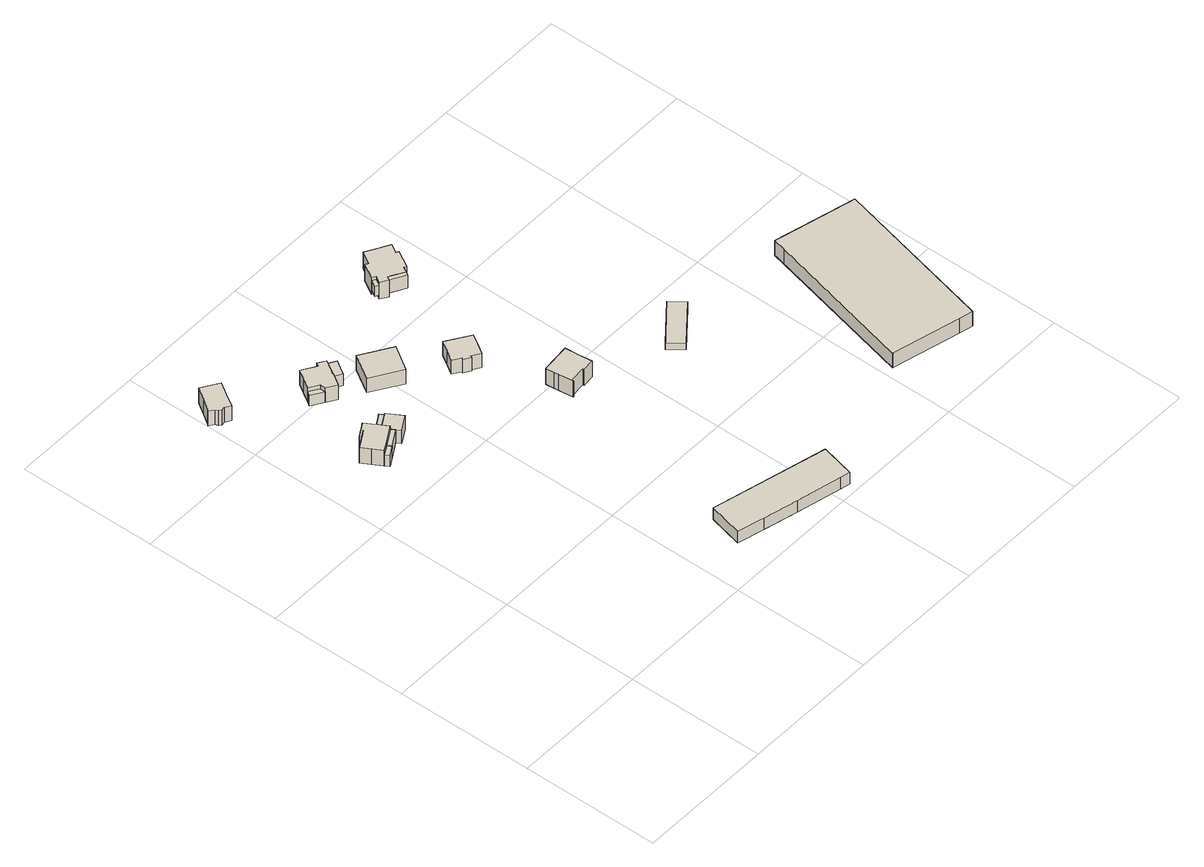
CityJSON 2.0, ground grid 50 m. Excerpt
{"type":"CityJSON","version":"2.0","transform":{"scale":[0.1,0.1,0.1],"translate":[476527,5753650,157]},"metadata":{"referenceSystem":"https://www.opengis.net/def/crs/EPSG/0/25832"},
"CityObjects":{
"building1":{"type":"Building","attributes":{"Gemeindeschluessel":"05766056","BezugspunktDach":"2000","function":"31001_1010","measuredHeight":9.33},"address":[{"country":"Germany","locality":"Oerlinghausen","thoroughfareNumber":"35","thoroughfareName":"Stukenbrocker Weg"}],"geometry":[{"type":"Solid","lod":"1","boundaries":[[[[0,1,2,3,4,5,6,7,8,9,10]],[[11,12,13,14,15,16,17,18,19,20,21]],[[11,21,10,9]],[[12,11,9,8]],[[13,12,8,7]],[[14,13,7,6]],[[15,14,6,5]],[[16,15,5,4]],[[17,16,4,3]],[[18,17,3,2]],[[19,18,2,1]],[[20,19,1,0]],[[21,20,0,10]]]]}]},
"building2":{"type":"Building","attributes":{"Gemeindeschluessel":"05766056","BezugspunktDach":"2000","function":"51009_1610","measuredHeight":4.79},"address":[{"country":"Germany"}],"geometry":[{"type":"Solid","lod":"1","boundaries":[[[[22,23,24,25]],[[26,27,28,29]],[[26,29,25,24]],[[27,26,24,23]],[[28,27,23,22]],[[29,28,22,25]]]]}]},
"building3":{"type":"Building","attributes":{"Gemeindeschluessel":"05766056","function":"31001_1010"},"address":[{"country":"Germany","locality":"Oerlinghausen","thoroughfareNumber":"39a","thoroughfareName":"Stukenbrocker Weg"}],"children":["building3-1","building3-2","building3-3"]},
"building3-1":{"type":"BuildingPart","attributes":{"BezugspunktDach":"2000","measuredHeight":9.05},"parents":["building3"],"geometry":[{"type":"Solid","lod":"1","boundaries":[[[[30,31,32,33,34,35,36,37,38,39,40,41]],[[42,43,44,45,46,47,48,49,50,51,52,53]],[[42,53,41,40]],[[43,42,40,39]],[[44,43,39,38]],[[45,44,38,37]],[[46,45,37,36]],[[47,46,36,35]],[[48,47,35,34]],[[49,48,34,33]],[[50,49,33,32]],[[51,50,32,31]],[[52,51,31,30]],[[53,52,30,41]]]]}]},
"building3-2":{"type":"BuildingPart","attributes":{"BezugspunktDach":"2000","measuredHeight":5.25},"parents":["building3"],"geometry":[{"type":"Solid","lod":"1","boundaries":[[[[54,55,56,57,58]],[[59,46,45,60,61]],[[59,61,58,57]],[[46,59,57,56]],[[45,46,56,55]],[[60,45,55,54]],[[61,60,54,58]]]]}]},
"building3-3":{"type":"BuildingPart","attributes":{"BezugspunktDach":"2000","measuredHeight":6.96},"address":[{"country":"Germany","locality":"Oerlinghausen","thoroughfareNumber":"39a","thoroughfareName":"Stukenbrocker Weg"}],"parents":["building3"],"geometry":[{"type":"Solid","lod":"1","boundaries":[[[[62,63,64,65]],[[50,66,52,51]],[[50,51,65,64]],[[66,50,64,63]],[[52,66,63,62]],[[51,52,62,65]]]]}]},
"building4":{"type":"Building","attributes":{"Gemeindeschluessel":"05766056","function":"31001_2000"},"address":[{"country":"Germany","locality":"Oerlinghausen","thoroughfareNumber":"39a","thoroughfareName":"Stukenbrocker Weg"}],"children":["building4-1","building4-2"]},
"building4-1":{"type":"BuildingPart","attributes":{"BezugspunktDach":"2000","measuredHeight":7.26},"parents":["building4"],"geometry":[{"type":"Solid","lod":"1","boundaries":[[[[67,68,69,70,71,72,73,74]],[[75,76,77,78,79,80,81,82]],[[75,82,74,73]],[[76,75,73,72]],[[77,76,72,71]],[[78,77,71,70]],[[79,78,70,69]],[[80,79,69,68]],[[81,80,68,67]],[[82,81,67,74]]]]}]},
"building4-2":{"type":"BuildingPart","attributes":{"BezugspunktDach":"2000","measuredHeight":5.82},"address":[{"country":"Germany","locality":"Oerlinghausen","thoroughfareNumber":"39a","thoroughfareName":"Stukenbrocker Weg"}],"parents":["building4"],"geometry":[{"type":"Solid","lod":"1","boundaries":[[[[83,84,85,86]],[[44,42,87,88]],[[44,88,86,85]],[[42,44,85,84]],[[87,42,84,83]],[[88,87,83,86]]]]}]},
"building5":{"type":"Building","attributes":{"Gemeindeschluessel":"05766056","BezugspunktDach":"2000","function":"51009_1610","measuredHeight":4.59},"address":[{"country":"Germany"}],"geometry":[{"type":"Solid","lod":"1","boundaries":[[[[89,90,91,92]],[[93,94,95,96]],[[93,96,92,91]],[[94,93,91,90]],[[95,94,90,89]],[[96,95,89,92]]]]}]},
"building6":{"type":"Building","attributes":{"Gemeindeschluessel":"05766056","BezugspunktDach":"2000","function":"31001_1010","measuredHeight":9.07},"address":[{"country":"Germany","locality":"Oerlinghausen","thoroughfareNumber":"37","thoroughfareName":"Stukenbrocker Weg"}],"geometry":[{"type":"Solid","lod":"1","boundaries":[[[[97,98,99,100,101,102,103,104,105,106,107,108]],[[109,110,111,112,113,114,115,93,96,95,116,117]],[[109,117,108,107]],[[110,109,107,106]],[[111,110,106,105]],[[112,111,105,104]],[[113,112,104,103]],[[114,113,103,102]],[[115,114,102,101]],[[93,115,101,100]],[[96,93,100,99]],[[95,96,99,98]],[[116,95,98,97]],[[117,116,97,108]]]]}]},
"building7":{"type":"Building","attributes":{"Gemeindeschluessel":"05766056","BezugspunktDach":"2000","function":"31001_2000","measuredHeight":6.5},"address":[{"country":"Germany","locality":"Oerlinghausen","thoroughfareNumber":"37","thoroughfareName":"Stukenbrocker Weg"}],"geometry":[{"type":"Solid","lod":"1","boundaries":[[[[118,119,120,121,122,123,124,125]],[[126,114,113,127,111,128,129,130]],[[126,130,125,124]],[[114,126,124,123]],[[113,114,123,122]],[[127,113,122,121]],[[111,127,121,120]],[[128,111,120,119]],[[129,128,119,118]],[[130,129,118,125]]]]}]},
"building8":{"type":"Building","attributes":{"Gemeindeschluessel":"05766056","BezugspunktDach":"2000","function":"31001_2000","measuredHeight":4.97},"address":[{"country":"Germany","locality":"Oerlinghausen","thoroughfareNumber":"43","thoroughfareName":"Stukenbrocker Weg"}],"geometry":[{"type":"Solid","lod":"1","boundaries":[[[[131,132,133,134,135,136,137]],[[138,139,140,141,142,143,144]],[[138,144,137,136]],[[139,138,136,135]],[[140,139,135,134]],[[141,140,134,133]],[[142,141,133,132]],[[143,142,132,131]],[[144,143,131,137]]]]}]},
"building9":{"type":"Building","attributes":{"Gemeindeschluessel":"05766056","BezugspunktDach":"2000","function":"31001_1010","measuredHeight":8.02},"address":[{"country":"Germany","locality":"Oerlinghausen","thoroughfareNumber":"39","thoroughfareName":"Stukenbrocker Weg"}],"geometry":[{"type":"Solid","lod":"1","boundaries":[[[[145,146,147,148]],[[149,150,151,152]],[[149,152,148,147]],[[150,149,147,146]],[[151,150,146,145]],[[152,151,145,148]]]]}]},
"building10":{"type":"Building","attributes":{"Gemeindeschluessel":"05766056","BezugspunktDach":"2000","function":"31001_1010","measuredHeight":8.34,"storeysAboveGround":1},"address":[{"country":"Germany","locality":"Oerlinghausen","thoroughfareNumber":"41a","thoroughfareName":"Stukenbrocker Weg"}],"geometry":[{"type":"Solid","lod":"1","boundaries":[[[[153,154,155,156,157,158,159,160,161,162]],[[163,164,165,166,167,168,169,170,171,172]],[[163,172,162,161]],[[164,163,161,160]],[[165,164,160,159]],[[166,165,159,158]],[[167,166,158,157]],[[168,167,157,156]],[[169,168,156,155]],[[170,169,155,154]],[[171,170,154,153]],[[172,171,153,162]]]]}]},
"building11":{"type":"Building","attributes":{"Gemeindeschluessel":"05766056","BezugspunktDach":"2000","function":"31001_1010","measuredHeight":8},"address":[{"country":"Germany","locality":"Oerlinghausen","thoroughfareNumber":"41","thoroughfareName":"Stukenbrocker Weg"}],"geometry":[{"type":"Solid","lod":"1","boundaries":[[[[173,174,175,176,177,178,179,180,181,182,183]],[[184,185,186,187,188,189,190,191,192,193,194]],[[184,194,183,182]],[[185,184,182,181]],[[186,185,181,180]],[[187,186,180,179]],[[188,187,179,178]],[[189,188,178,177]],[[190,189,177,176]],[[191,190,176,175]],[[192,191,175,174]],[[193,192,174,173]],[[194,193,173,183]]]]}]},
"building12":{"type":"Building","attributes":{"Gemeindeschluessel":"05766056","BezugspunktDach":"2000","function":"51009_1610","measuredHeight":4.67},"address":[{"country":"Germany"}],"geometry":[{"type":"Solid","lod":"1","boundaries":[[[[195,196,197,198]],[[199,200,201,202]],[[199,202,198,197]],[[200,199,197,196]],[[201,200,196,195]],[[202,201,195,198]]]]}]},
"building13":{"type":"Building","attributes":{"Gemeindeschluessel":"05766056","BezugspunktDach":"2000","function":"51009_1610","measuredHeight":7.45},"address":[{"country":"Germany"}],"geometry":[{"type":"Solid","lod":"1","boundaries":[[[[203,204,205,206]],[[207,208,209,210]],[[207,210,206,205]],[[208,207,205,204]],[[209,208,204,203]],[[210,209,203,206]]]]}]},
"building14":{"type":"Building","attributes":{"Gemeindeschluessel":"05766056","BezugspunktDach":"2000","function":"31001_1010","measuredHeight":9.7},"address":[{"country":"Germany","locality":"Oerlinghausen","thoroughfareNumber":"49a","thoroughfareName":"Agnes-Miegel-Weg"}],"geometry":[{"type":"Solid","lod":"1","boundaries":[[[[211,212,213,214,215,216,217,218,219,204,203,220,206,221,222,223,224,225,226,227]],[[228,229,230,231,232,233,234,235,236,237,238,239,240,241,242,243,244,245,246,247]],[[228,247,227,226]],[[229,228,226,225]],[[230,229,225,224]],[[231,230,224,223]],[[232,231,223,222]],[[233,232,222,221]],[[234,233,221,206]],[[235,234,206,220]],[[236,235,220,203]],[[237,236,203,204]],[[238,237,204,219]],[[239,238,219,218]],[[240,239,218,217]],[[241,240,217,216]],[[242,241,216,215]],[[243,242,215,214]],[[244,243,214,213]],[[245,244,213,212]],[[246,245,212,211]],[[247,246,211,227]]]]}]},
"building15":{"type":"Building","attributes":{"Gemeindeschluessel":"05766056","BezugspunktDach":"2000","function":"31001_2000","measuredHeight":2.86},"address":[{"country":"Germany","locality":"Oerlinghausen","thoroughfareNumber":"41","thoroughfareName":"Stukenbrocker Weg"}],"geometry":[{"type":"Solid","lod":"1","boundaries":[[[[248,249,250,251]],[[252,253,254,255]],[[252,255,251,250]],[[253,252,250,249]],[[254,253,249,248]],[[255,254,248,251]]]]}]},
"building16":{"type":"Building","attributes":{"Gemeindeschluessel":"05766056","BezugspunktDach":"2000","function":"31001_2000","measuredHeight":6.34},"address":[{"country":"Germany","locality":"Oerlinghausen","thoroughfareNumber":"43","thoroughfareName":"Stukenbrocker Weg"}],"geometry":[{"type":"Solid","lod":"1","boundaries":[[[[256,257,258,259,260,261,262]],[[263,264,265,266,267,268,269]],[[263,269,262,261]],[[264,263,261,260]],[[265,264,260,259]],[[266,265,259,258]],[[267,266,258,257]],[[268,267,257,256]],[[269,268,256,262]]]]}]}
},
"vertices":[
[119,1735,78],[58,1774,78],[29,1730,78],[5,1693,78],[1,1687,78],[18,1676,78],[23,1664,78],[32,1658,78],[44,1660,78],[64,1647,78],[91,1691,78],[64,1647,14],[44,1660,14],[32,1658,14],[23,1664,14],[18,1676,14],[1,1687,14],[5,1693,14],[29,1730,14],[58,1774,14],[119,1735,14],[91,1691,14],
[244,1182,67],[210,1163,67],[219,1147,67],[253,1167,67],[219,1147,19],[210,1163,19],[244,1182,19],[253,1167,19],
[229,1273,85],[233,1266,85],[208,1251,85],[171,1229,85],[191,1196,85],[210,1163,85],[244,1182,85],[303,1217,85],[289,1241,85],[283,1251,85],[280,1256,85],[259,1291,85],[280,1256,18],[283,1251,18],[289,1241,18],[303,1217,18],[244,1182,18],[210,1163,18],[191,1196,18],[171,1229,18],[208,1251,18],[233,1266,18],[229,1273,18],[259,1291,18],
[312,1203,70],[303,1217,70],[244,1182,70],[253,1167,70],[310,1202,70],[253,1167,18],[312,1203,18],[310,1202,18],
[229,1273,88],[204,1258,88],[208,1251,88],[233,1266,88],[204,1258,18],
[360,1245,73],[343,1273,73],[289,1241,73],[305,1213,73],[312,1203,73],[310,1202,73],[320,1185,73],[376,1218,73],[320,1185,16],[310,1202,16],[312,1203,16],[305,1213,16],[289,1241,16],[343,1273,16],[360,1245,16],[376,1218,16],
[333,1288,67],[280,1256,67],[289,1241,67],[343,1273,67],[333,1288,18],[343,1273,18],
[272,1520,62],[262,1505,62],[305,1478,62],[306,1498,62],[305,1478,16],[262,1505,16],[272,1520,16],[306,1498,16],
[293,1553,78],[272,1520,78],[306,1498,78],[305,1478,78],[341,1456,78],[369,1500,78],[367,1501,78],[370,1505,78],[398,1550,78],[371,1567,78],[364,1555,78],[314,1587,78],[364,1555,16],[371,1567,16],[398,1550,16],[370,1505,16],[367,1501,16],[369,1500,16],[341,1456,16],[293,1553,16],[314,1587,16],
[411,1507,66],[427,1532,66],[398,1550,66],[383,1526,66],[367,1501,66],[369,1500,66],[396,1483,66],[407,1501,66],[396,1483,16],[383,1526,16],[427,1532,16],[411,1507,16],[407,1501,16],
[649,223,107],[619,100,107],[716,77,107],[839,47,107],[999,9,107],[1033,1,107],[1062,123,107],[1033,1,57],[999,9,57],[839,47,57],[716,77,57],[619,100,57],[649,223,57],[1062,123,57],
[474,1496,77],[419,1409,77],[525,1341,77],[581,1428,77],[525,1341,16],[419,1409,16],[474,1496,16],[581,1428,16],
[770,1278,79],[688,1331,79],[665,1295,79],[643,1260,79],[672,1241,79],[669,1236,79],[693,1221,79],[696,1226,79],[725,1207,79],[748,1243,79],[725,1207,19],[696,1226,19],[693,1221,19],[669,1236,19],[672,1241,19],[643,1260,19],[665,1295,19],[688,1331,19],[770,1278,19],[748,1243,19],
[897,1020,91],[793,1009,91],[796,979,91],[798,962,91],[804,910,91],[806,910,91],[806,915,91],[863,921,91],[864,916,91],[907,921,91],[901,973,91],[907,921,22],[864,916,22],[863,921,22],[806,915,22],[806,910,22],[804,910,22],[798,962,22],[796,979,22],[793,1009,22],[897,1020,22],[901,973,22],
[758,1673,68],[745,1649,68],[758,1642,68],[771,1666,68],[758,1642,25],[745,1649,25],[758,1673,25],[771,1666,25],
[792,1638,81],[785,1626,81],[837,1596,81],[844,1608,81],[837,1596,24],[785,1626,24],[792,1638,24],[844,1608,24],
[865,1740,81],[825,1763,81],[799,1718,81],[788,1725,81],[758,1673,81],[771,1666,81],[758,1642,81],[757,1641,81],[784,1625,81],[804,1631,81],[854,1626,81],[863,1621,81],[897,1681,81],[888,1686,81],[904,1713,81],[906,1717,81],[885,1729,81],[906,1717,9],[904,1713,9],[888,1686,9],[897,1681,9],[863,1621,9],[854,1626,9],[844,1608,9],[804,1631,9],[792,1638,9],[785,1626,9],[784,1625,9],[757,1641,9],[758,1642,9],[771,1666,9],[758,1673,9],[788,1725,9],[799,1718,9],[825,1763,9],[865,1740,9],[885,1729,9],
[1276,934,56],[1138,823,56],[1179,774,56],[1316,884,56],[1179,774,27],[1138,823,27],[1276,934,27],[1316,884,27],
[1622,794,143],[1611,747,143],[1482,207,143],[1484,207,143],[1728,148,143],[1776,137,143],[1916,722,143],[1776,137,80],[1728,148,80],[1484,207,80],[1482,207,80],[1611,747,80],[1622,794,80],[1916,722,80]
]}
